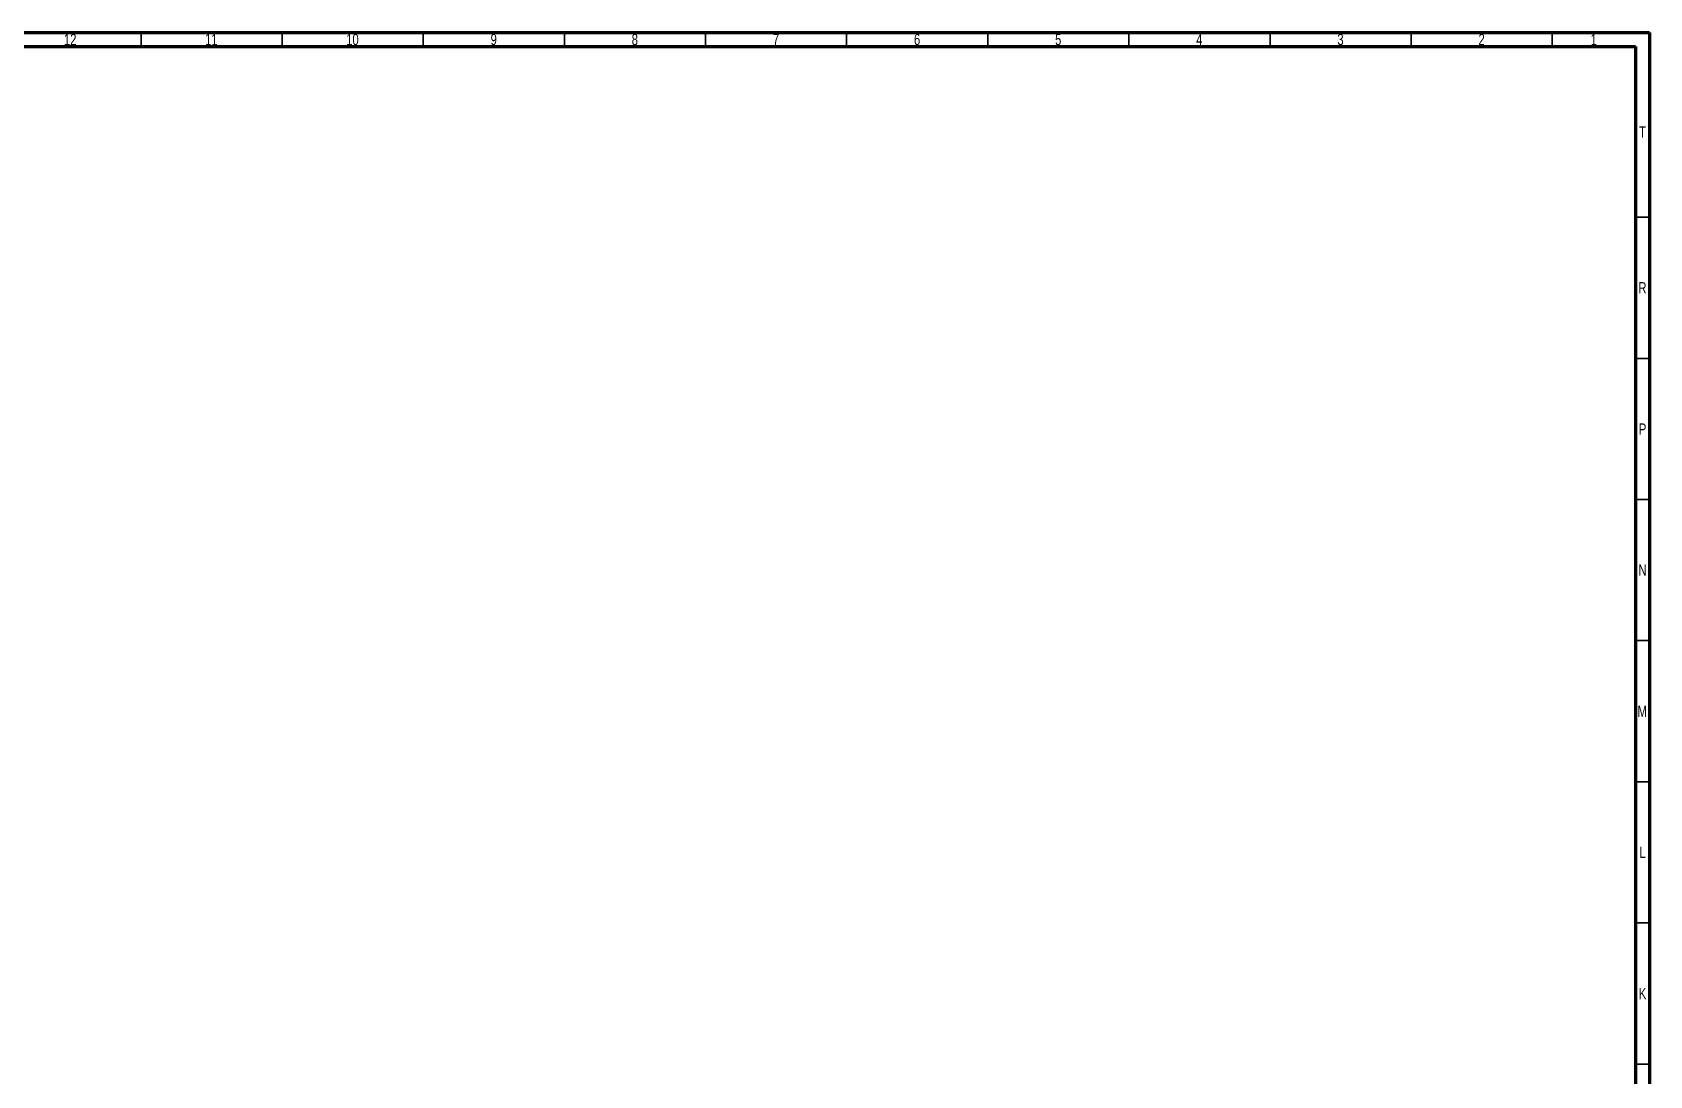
# Model space of a CAD drawing. Header units: millimetres. Extents: x 15 to 1184, y 5 to 836.
# Drawn here: x 611 to 1184, y 466 to 836 of the extents above; entities that cross this region are included whole.
import ezdxf

# ---------------------------------------------------------------- set-up
doc = ezdxf.new("R2010")
doc.units = ezdxf.units.MM
doc.styles.add('SLDTEXTSTYLE0', font='TXT', dxfattribs={"width": 0.75})

msp = doc.modelspace()

# ---------------------------------------------------------------- linework, layer by layer
at = {"color": 7, "linetype": 'Continuous', "lineweight": 70}
for p, q in [((15, 836), (1184, 836)), ((20, 831), (1179, 831)), ((1179, 831), (1179, 10)), ((1184, 836), (1184, 5))]:
    msp.add_line(p, q, dxfattribs=at)
at = {"color": 7, "linetype": 'Continuous', "lineweight": 35}
for p, q in [((649.5, 831), (649.5, 836)), ((699.5, 831), (699.5, 836)), ((749.5, 831), (749.5, 836)), ((799.5, 831), (799.5, 836)), ((849.5, 831), (849.5, 836)), ((899.5, 831), (899.5, 836)), ((949.5, 831), (949.5, 836)), ((999.5, 831), (999.5, 836)), ((1049.5, 831), (1049.5, 836)), ((1099.5, 831), (1099.5, 836)), ((1149.5, 831), (1149.5, 836)), ((1179, 770.5), (1184, 770.5)), ((1179, 720.5), (1184, 720.5)), ((1179, 670.5), (1184, 670.5)), ((1179, 620.5), (1184, 620.5)), ((1179, 570.5), (1184, 570.5)), ((1179, 520.5), (1184, 520.5)), ((1179, 470.5), (1184, 470.5))]:
    msp.add_line(p, q, dxfattribs=at)

# ---------------------------------------------------------------- texts
at = {"color": 7, "linetype": 'Continuous', "lineweight": 0, "attachment_point": 2, "style": 'SLDTEXTSTYLE0'}
for s, insert, char_height in [('12', (624.42, 835.45), 3.969), ('11', (674.42, 835.45), 3.969), ('10', (724.42, 835.45), 3.969), ('9', (774.46, 835.45), 3.97), ('8', (824.46, 835.45), 3.97), ('7', (874.46, 835.45), 3.97), ('6', (924.46, 835.45), 3.97), ('5', (974.46, 835.45), 3.97), ('4', (1024.46, 835.45), 3.97), ('3', (1074.46, 835.45), 3.97), ('2', (1124.46, 835.45), 3.97), ('1', (1164.21, 835.45), 3.97), ('T', (1181.49, 802.7), 3.97), ('R', (1181.44, 747.5), 3.97), ('P', (1181.48, 697.45), 3.97), ('N', (1181.46, 647.5), 3.97), ('M', (1181.36, 597.45), 3.97), ('L', (1181.45, 547.5), 3.97), ('K', (1181.49, 497.45), 3.97)]:
    msp.add_mtext(s, dxfattribs=dict(at, insert=insert, char_height=char_height))

doc.saveas('drawing.dxf')
